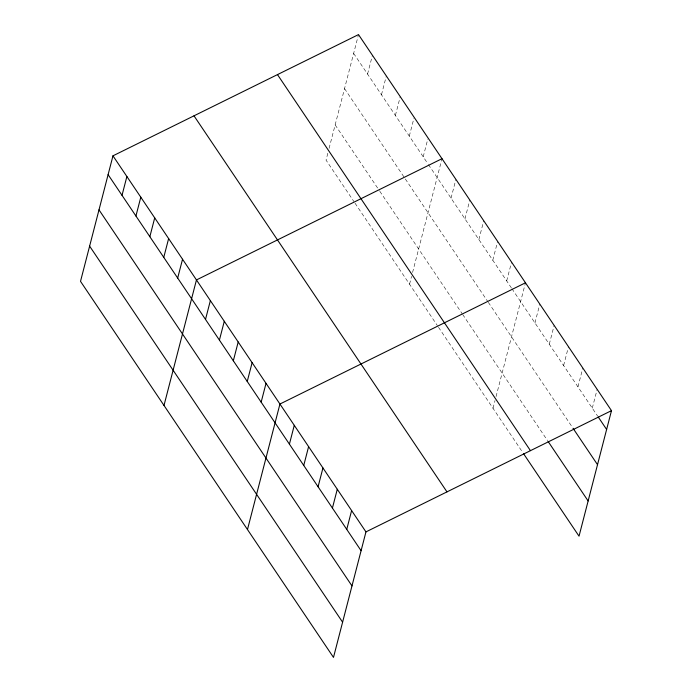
<?xml version="1.0" encoding="UTF-8"?>
<svg xmlns="http://www.w3.org/2000/svg" width="692" height="692" viewBox="0 0 692 692"><rect width="100%" height="100%" fill="white"/><g stroke="black" fill="none" stroke-linecap="round" stroke-linejoin="round"><path stroke-width="0.52" stroke-dasharray="3.46 2.59" d="M327.818 153.269L326.044 160.112L353.872 201.484M329.081 148.373L358.508 34.6M367.556 74.087L372.426 55.282M381.474 94.778L386.335 75.964M395.383 115.46L400.253 96.646M409.301 136.142L413.894 118.375M423.21 156.825L427.803 139.057M409.534 284.213L411.558 276.385M412.57 272.475L441.989 158.702M451.037 198.189L455.907 179.384M464.955 218.871L469.816 200.066M478.873 239.553L483.734 220.748M492.782 260.235L497.643 241.43M506.7 280.917L511.561 262.112M493.015 408.306L495.039 400.486M496.052 396.577L525.479 282.794M534.951 322.913L539.812 304.108M549.284 344.227L554.145 325.413M563.617 365.532L568.478 346.727M577.95 386.845L582.82 368.032M592.291 408.15L597.153 389.345M353.647 53.405L427.855 163.719M428.435 164.575L511.336 287.811M511.916 288.676L597.663 416.143M344.538 88.619L487.73 301.487M488.318 302.343L572.431 427.379M335.153 124.897L379.216 190.395M379.796 191.26L462.118 313.632M462.697 314.497L547.519 440.579M355.039 203.206L437.361 325.577M438.52 327.299L522.884 452.706"/><path stroke-width="1.04" d="M112.969 155.83L80.514 281.35L333.492 657.4L365.956 531.889L112.969 155.83L358.508 34.6L611.486 410.65L579.031 536.17L523.481 453.597M122.026 195.326L126.887 176.512M135.935 216.008L140.796 197.194M149.853 236.69L154.714 217.876M163.762 257.372L168.632 238.567M177.68 278.054L182.541 259.249M163.995 405.443L196.459 279.931L441.989 158.702M205.507 319.419L210.368 300.613M219.416 340.101L224.286 321.296M233.334 360.783L238.195 341.978M247.243 381.465L252.113 362.66M261.161 402.156L266.022 383.342M247.477 529.544L279.94 404.024L525.479 282.794M289.412 444.143L294.273 425.338M303.745 465.457L308.606 446.643M318.078 486.761L322.948 467.956M332.42 508.075L337.281 489.27M346.753 529.38L351.614 510.575M365.956 531.889L611.486 410.65M598.26 417.034L606.624 429.464M573.028 428.27L597.516 464.678M548.116 441.461L588.131 500.956M277.483 74.606L530.461 450.656M194.002 115.824L446.98 491.882M108.108 174.644L361.086 550.694M98.999 209.849L351.977 585.908M89.623 246.136L342.601 622.186"/></g></svg>
